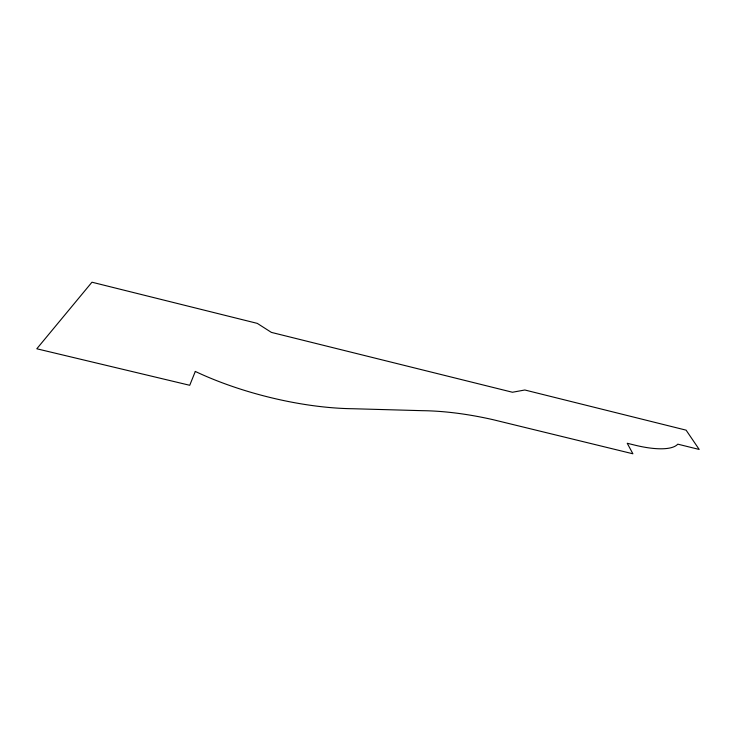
<?xml version="1.0" encoding="UTF-8"?>
<svg xmlns="http://www.w3.org/2000/svg" width="736" height="736" viewBox="0 0 736 736"><rect width="100%" height="100%" fill="white"/><g stroke="black" fill="none" stroke-linecap="round" stroke-linejoin="round"><path stroke-width="1.1" d="M195.307 371.441L189.732 385.287L36.8 348.781L91.963 282.21L257.287 323.38L271.4 332.396L512.458 392.251L524.842 389.997L686.099 430.155L699.2 449.448L677.773 444.158A62.201 19.66 20.6 0 1 634.331 445.013L627.219 443.265L632.905 453.79L492.835 419.63A201.71 84.999 20.6 0 0 422.4 410.679L352.682 408.728A151.515 52.302 14.2 0 1 195.307 371.441"/></g></svg>
